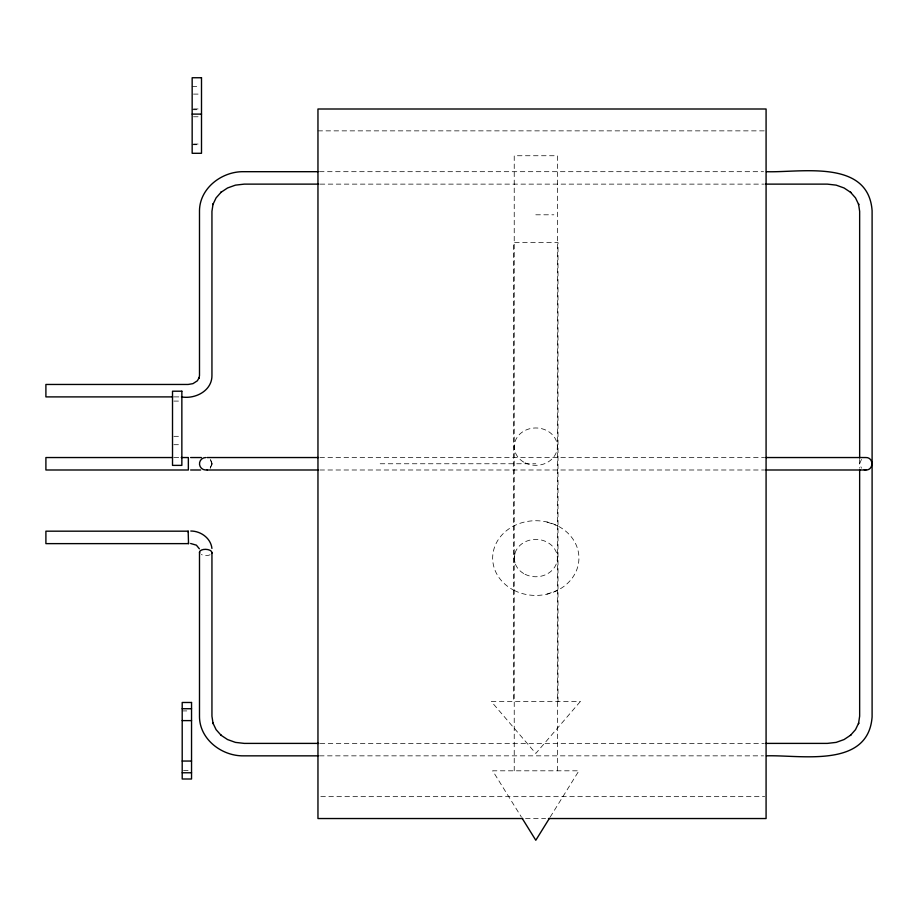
<?xml version="1.0" encoding="UTF-8"?>
<svg xmlns="http://www.w3.org/2000/svg" width="918" height="918" viewBox="0 0 918 918"><rect width="100%" height="100%" fill="white"/><g stroke="black" fill="none" stroke-linecap="round" stroke-linejoin="round"><path stroke-width="0.69" stroke-dasharray="4.59 3.44" d="M514.964 553.244L514.229 558.075L514.964 562.906M550.18 817.1L578.925 770.81L492.668 770.81L521.424 817.1M861.474 459.367L859.65 463.762L861.474 468.169M210.291 468.169L212.115 463.762L210.291 459.367M546.956 594.153L557.364 590.423M192.16 86.648L200.17 86.648M193.503 94.095L200.17 94.095M193.503 108.944L200.17 108.944M192.16 109.712L200.17 109.712M193.503 116.781L200.17 116.781M317.961 130.861L764.66 130.861M193.503 144.046L200.17 144.046M192.16 144.723L200.17 144.723M319.487 171.689L763.569 171.689M320.198 184.128L764.292 184.128M535.802 214.801L553.829 214.801M174.271 396.897L179.974 396.897M173.858 401.086L181.856 401.086M173.858 436.314L180.525 436.314M173.858 444.714L180.525 444.714M174.11 457.543L179.802 457.543M319.934 457.543L764.568 457.543M380.201 463.762L535.802 463.762M319.934 469.993L764.568 469.993M182.2 710.922L188.867 710.922M320.198 743.396L764.292 743.396M319.487 755.847L763.569 755.847M183.531 770.638L188.867 770.638M320.818 796.663L764.66 796.663M525.555 818.535L545.602 818.535M546.956 521.998L557.364 525.727M859.65 459.459L859.65 468.065M558.006 701.616L558.006 242.547L513.587 242.547L513.587 701.616M557.364 770.81L557.364 155.739L514.229 155.739L514.229 770.81M210.119 554.77A6.231 3.11 2.1 0 1 201.317 554.518M211.943 463.762L210.119 468.169A6.231 6.219 0 0 0 210.119 459.367L211.943 463.762M580.222 701.616L535.802 753.448L491.371 701.616L580.222 701.616M525.016 574.255A21.562 18.681 0 0 0 557.364 558.075A21.562 18.681 0 0 0 525.016 541.895A21.562 18.681 0 0 0 525.016 574.255M525.016 462.821A21.562 18.681 0 0 0 557.364 446.653A21.562 18.681 0 0 0 525.016 430.473A21.562 18.681 0 0 0 525.016 462.821M514.229 590.423A43.135 37.351 0 0 0 578.925 558.075A43.135 37.351 0 0 0 514.229 525.727A43.135 37.351 0 0 0 514.229 590.423"/><path stroke-width="1.38" d="M188.156 532.015L188.179 531.178L45.9 531.178L45.9 543.628L188.523 543.628L188.179 531.178M172.687 457.543L45.9 457.543L45.9 469.993L188.351 469.993L188.351 457.543L181.236 457.543M549.423 818.328L535.802 840.257L522.181 818.328M766.002 469.993L865.881 469.993C873.867 470.291 873.867 457.244 865.881 457.543L766.002 457.543M192.16 114.107L201.501 114.107M318.053 171.689L243.568 171.689C222.007 171.333 199.78 188.006 199.493 210.635L199.493 375.462L199.103 378.136L199.309 377.378L197.347 380.809L192.929 383.655L188.179 384.458L45.9 384.458L45.9 396.897L172.836 396.897M766.438 171.689C799.98 172.882 868.267 158.447 872.1 210.635L872.1 716.889C868.267 769.077 799.98 754.642 766.438 755.847M318.764 184.128L244.268 184.128L235.444 185.138L227.538 187.972L220.756 192.482L221.192 192.114L216.086 197.886L212.884 204.588L213.091 203.83L211.943 211.347L211.943 375.818C211.84 391.011 194.972 399.364 181.397 396.897M765.727 184.128L827.325 184.128L836.16 185.138L844.055 187.972L850.848 192.482L850.401 192.114L855.507 197.886L858.72 204.588L858.514 203.83L859.65 211.347L859.65 458.025M190.623 457.543L201.375 457.543M207.02 457.543L318.5 457.543M190.623 469.993L200.629 469.993M207.02 469.993L318.5 469.993M182.2 708.73L191.541 708.73M182.2 720.607L191.541 720.607M318.764 743.396L244.268 743.396L235.444 742.387L227.538 739.552L220.756 735.043L221.192 735.41L216.086 729.649L212.884 722.936L213.091 723.694L211.943 716.189L211.943 552.613M765.727 743.396L827.325 743.396L836.16 742.387L844.055 739.552L850.848 735.043L850.401 735.41L855.507 729.649L858.72 722.936L858.514 723.694L859.65 716.189L859.65 469.5M318.053 755.847L243.568 755.847C222.007 756.202 199.78 739.529 199.493 716.889L199.493 552.269M182.2 761.045L191.541 761.045M182.2 772.772L191.541 772.772M522.698 818.535L317.961 818.535L317.961 109.001L766.082 109.001L766.082 818.535L548.459 818.535M190.783 531.029C200.686 530.96 210.842 538.212 211.92 548.436M190.646 543.502L196.395 545.166L199.367 548.815M864.263 469.775L865.881 469.993M188.523 543.628L188.454 542.79M207.33 469.775A6.231 6.219 0 0 1 199.55 464.577A6.231 6.219 0 0 1 205.724 457.543M199.711 553.084A6.231 3.11 2.1 0 1 205.724 549.331A6.231 3.11 2.1 0 1 211.725 553.416M201.501 77.743L192.16 77.743L192.16 153.295L201.501 153.295L201.501 77.743M181.856 391.206L172.515 391.206L172.515 465.38L181.856 465.38L181.856 391.206M191.541 702.477L182.2 702.477L182.2 779.003L191.541 779.003L191.541 702.477"/></g></svg>
